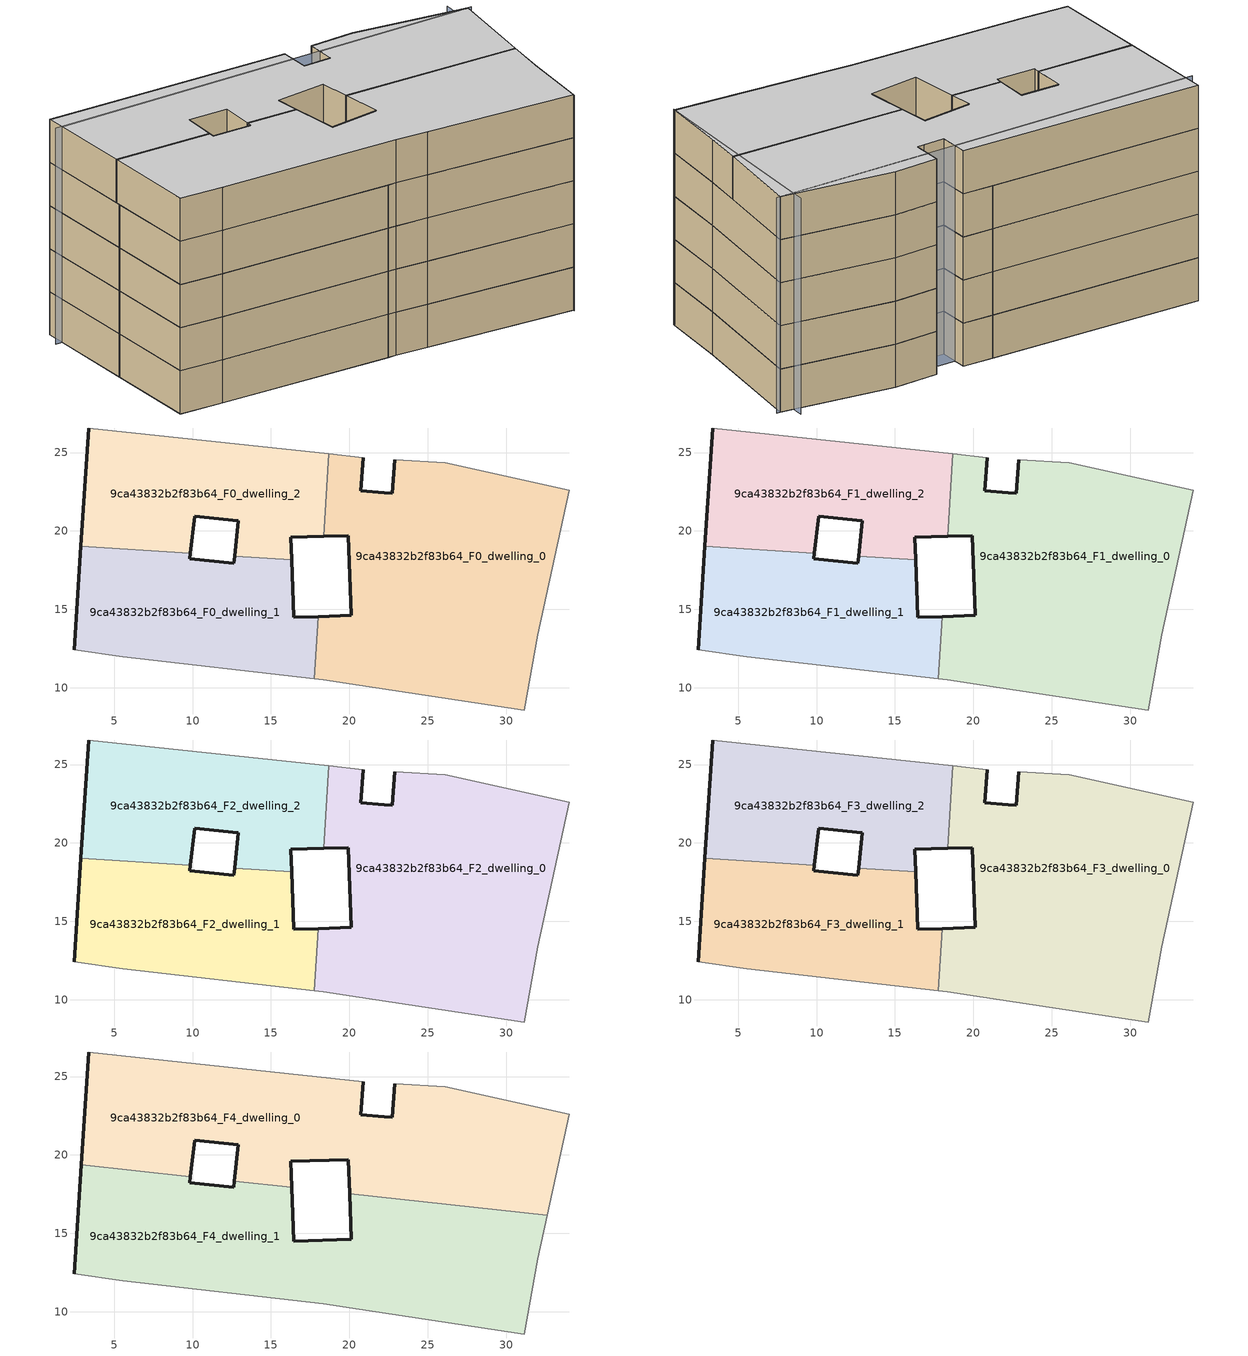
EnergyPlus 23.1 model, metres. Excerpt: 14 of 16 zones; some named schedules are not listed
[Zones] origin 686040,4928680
9ca43832b2f83b64_F0_dwelling_0
 floor ground (EU_floor_Construction): 31.17,8.57 32.02,13.38 34.03,22.59 26.11,24.36 22.9,24.53 22.74,22.41 22.23,22.45 20.72,22.55 20.88,24.67 18.69,24.91 18.36,19.66 19.94,19.71 20.11,14.61 18.03,14.54 17.77,10.57 18.35,10.5 20.64,10.16 z0
 wall outside (EU_wall_Construction): 20.88,24.67 20.72,22.55 22.23,22.45 22.74,22.41 22.9,24.53 / 18.03,14.54 20.11,14.61 19.94,19.71 18.36,19.66 z0:3
 wall to 9ca43832b2f83b64_F0_dwelling_2 (EU_wall_Construction): 18.36,19.66 18.69,24.91 z0:3
 wall adiabatic (EU_wall_Construction): 18.69,24.91 20.88,24.67 / 22.9,24.53 26.11,24.36 34.03,22.59 32.02,13.38 31.17,8.57 20.64,10.16 18.35,10.5 17.77,10.57 z0:3
 wall to 9ca43832b2f83b64_F0_dwelling_1 (EU_wall_Construction): 17.77,10.57 18.03,14.54 z0:3
9ca43832b2f83b64_F0_dwelling_1
 floor ground (EU_floor_Construction): 17.77,10.57 18.03,14.54 16.44,14.49 16.32,18.16 12.68,18.39 12.63,17.93 9.82,18.22 9.86,18.58 2.88,19.03 2.45,12.42 5.53,11.99 z0
 wall outside (EU_wall_Construction): 9.86,18.58 9.82,18.22 12.63,17.93 12.68,18.39 / 16.32,18.16 16.44,14.49 18.03,14.54 / 2.45,12.42 2.88,19.03 z0:3
 wall to 9ca43832b2f83b64_F0_dwelling_2 (EU_wall_Construction): 12.68,18.39 16.32,18.16 / 2.88,19.03 9.86,18.58 z0:3
 wall adiabatic (EU_wall_Construction): 17.77,10.57 5.53,11.99 2.45,12.42 z0:3
9ca43832b2f83b64_F0_dwelling_2
 floor ground (EU_floor_Construction): 18.36,19.66 18.69,24.91 3.37,26.57 2.88,19.03 9.86,18.58 10.13,20.95 12.89,20.66 12.91,20.66 12.68,18.39 16.32,18.16 16.27,19.59 z0
 wall outside (EU_wall_Construction): 18.36,19.66 16.27,19.59 16.32,18.16 / 12.68,18.39 12.91,20.66 12.89,20.66 10.13,20.95 9.86,18.58 / 2.88,19.03 3.37,26.57 z0:3
 wall adiabatic (EU_wall_Construction): 3.37,26.57 18.69,24.91 z0:3
9ca43832b2f83b64_F1_dwelling_0
 floor to 9ca43832b2f83b64_F0_dwelling_0 (EU_floor_Construction): 31.17,8.57 32.02,13.38 34.03,22.59 26.11,24.36 22.9,24.53 22.74,22.41 22.23,22.45 20.72,22.55 20.88,24.67 18.69,24.91 18.36,19.66 19.94,19.71 20.11,14.61 18.03,14.54 17.77,10.57 18.35,10.5 20.64,10.16 z3
 wall outside (EU_wall_Construction): 20.88,24.67 20.72,22.55 22.23,22.45 22.74,22.41 22.9,24.53 / 18.03,14.54 20.11,14.61 19.94,19.71 18.36,19.66 z3:6
 wall to 9ca43832b2f83b64_F1_dwelling_2 (EU_wall_Construction): 18.36,19.66 18.69,24.91 z3:6
 wall adiabatic (EU_wall_Construction): 18.69,24.91 20.88,24.67 / 22.9,24.53 26.11,24.36 34.03,22.59 32.02,13.38 31.17,8.57 20.64,10.16 18.35,10.5 17.77,10.57 z3:6
 wall to 9ca43832b2f83b64_F1_dwelling_1 (EU_wall_Construction): 17.77,10.57 18.03,14.54 z3:6
9ca43832b2f83b64_F1_dwelling_1
 floor to 9ca43832b2f83b64_F0_dwelling_1 (EU_floor_Construction): 17.77,10.57 18.03,14.54 16.44,14.49 16.32,18.16 12.68,18.39 12.63,17.93 9.82,18.22 9.86,18.58 2.88,19.03 2.45,12.42 5.53,11.99 z3
 wall outside (EU_wall_Construction): 9.86,18.58 9.82,18.22 12.63,17.93 12.68,18.39 / 16.32,18.16 16.44,14.49 18.03,14.54 / 2.45,12.42 2.88,19.03 z3:6
 wall to 9ca43832b2f83b64_F1_dwelling_2 (EU_wall_Construction): 12.68,18.39 16.32,18.16 / 2.88,19.03 9.86,18.58 z3:6
 wall adiabatic (EU_wall_Construction): 17.77,10.57 5.53,11.99 2.45,12.42 z3:6
9ca43832b2f83b64_F1_dwelling_2
 floor to 9ca43832b2f83b64_F0_dwelling_2 (EU_floor_Construction): 18.36,19.66 18.69,24.91 3.37,26.57 2.88,19.03 9.86,18.58 10.13,20.95 12.89,20.66 12.91,20.66 12.68,18.39 16.32,18.16 16.27,19.59 z3
 wall outside (EU_wall_Construction): 18.36,19.66 16.27,19.59 16.32,18.16 / 12.68,18.39 12.91,20.66 12.89,20.66 10.13,20.95 9.86,18.58 / 2.88,19.03 3.37,26.57 z3:6
 wall adiabatic (EU_wall_Construction): 3.37,26.57 18.69,24.91 z3:6
9ca43832b2f83b64_F2_dwelling_0
 floor to 9ca43832b2f83b64_F1_dwelling_0 (EU_floor_Construction): 31.17,8.57 32.02,13.38 34.03,22.59 26.11,24.36 22.9,24.53 22.74,22.41 22.23,22.45 20.72,22.55 20.88,24.67 18.69,24.91 18.36,19.66 19.94,19.71 20.11,14.61 18.03,14.54 17.77,10.57 18.35,10.5 20.64,10.16 z6
 wall outside (EU_wall_Construction): 20.88,24.67 20.72,22.55 22.23,22.45 22.74,22.41 22.9,24.53 / 18.03,14.54 20.11,14.61 19.94,19.71 18.36,19.66 z6:9
 wall to 9ca43832b2f83b64_F2_dwelling_2 (EU_wall_Construction): 18.36,19.66 18.69,24.91 z6:9
 wall adiabatic (EU_wall_Construction): 18.69,24.91 20.88,24.67 / 22.9,24.53 26.11,24.36 34.03,22.59 32.02,13.38 31.17,8.57 20.64,10.16 18.35,10.5 17.77,10.57 z6:9
 wall to 9ca43832b2f83b64_F2_dwelling_1 (EU_wall_Construction): 17.77,10.57 18.03,14.54 z6:9
9ca43832b2f83b64_F2_dwelling_1
 floor to 9ca43832b2f83b64_F1_dwelling_1 (EU_floor_Construction): 17.77,10.57 18.03,14.54 16.44,14.49 16.32,18.16 12.68,18.39 12.63,17.93 9.82,18.22 9.86,18.58 2.88,19.03 2.45,12.42 5.53,11.99 z6
 wall outside (EU_wall_Construction): 9.86,18.58 9.82,18.22 12.63,17.93 12.68,18.39 / 16.32,18.16 16.44,14.49 18.03,14.54 / 2.45,12.42 2.88,19.03 z6:9
 wall to 9ca43832b2f83b64_F2_dwelling_2 (EU_wall_Construction): 12.68,18.39 16.32,18.16 / 2.88,19.03 9.86,18.58 z6:9
 wall adiabatic (EU_wall_Construction): 17.77,10.57 5.53,11.99 2.45,12.42 z6:9
9ca43832b2f83b64_F2_dwelling_2
 floor to 9ca43832b2f83b64_F1_dwelling_2 (EU_floor_Construction): 18.36,19.66 18.69,24.91 3.37,26.57 2.88,19.03 9.86,18.58 10.13,20.95 12.89,20.66 12.91,20.66 12.68,18.39 16.32,18.16 16.27,19.59 z6
 wall outside (EU_wall_Construction): 18.36,19.66 16.27,19.59 16.32,18.16 / 12.68,18.39 12.91,20.66 12.89,20.66 10.13,20.95 9.86,18.58 / 2.88,19.03 3.37,26.57 z6:9
 wall adiabatic (EU_wall_Construction): 3.37,26.57 18.69,24.91 z6:9
9ca43832b2f83b64_F3_dwelling_0
 floor to 9ca43832b2f83b64_F2_dwelling_0 (EU_floor_Construction): 31.17,8.57 32.02,13.38 34.03,22.59 26.11,24.36 22.9,24.53 22.74,22.41 22.23,22.45 20.72,22.55 20.88,24.67 18.69,24.91 18.36,19.66 19.94,19.71 20.11,14.61 18.03,14.54 17.77,10.57 18.35,10.5 20.64,10.16 z9
 wall outside (EU_wall_Construction): 20.88,24.67 20.72,22.55 22.23,22.45 22.74,22.41 22.9,24.53 / 18.03,14.54 20.11,14.61 19.94,19.71 18.36,19.66 z9:12
 wall to 9ca43832b2f83b64_F3_dwelling_2 (EU_wall_Construction): 18.36,19.66 18.69,24.91 z9:12
 wall adiabatic (EU_wall_Construction): 18.69,24.91 20.88,24.67 / 22.9,24.53 26.11,24.36 34.03,22.59 32.02,13.38 31.17,8.57 20.64,10.16 18.35,10.5 17.77,10.57 z9:12
 wall to 9ca43832b2f83b64_F3_dwelling_1 (EU_wall_Construction): 17.77,10.57 18.03,14.54 z9:12
9ca43832b2f83b64_F3_dwelling_1
 floor to 9ca43832b2f83b64_F2_dwelling_1 (EU_floor_Construction): 17.77,10.57 18.03,14.54 16.44,14.49 16.32,18.16 12.68,18.39 12.63,17.93 9.82,18.22 9.86,18.58 2.88,19.03 2.45,12.42 5.53,11.99 z9
 wall outside (EU_wall_Construction): 9.86,18.58 9.82,18.22 12.63,17.93 12.68,18.39 / 16.32,18.16 16.44,14.49 18.03,14.54 / 2.45,12.42 2.88,19.03 z9:12
 wall to 9ca43832b2f83b64_F3_dwelling_2 (EU_wall_Construction): 12.68,18.39 16.32,18.16 / 2.88,19.03 9.86,18.58 z9:12
 wall adiabatic (EU_wall_Construction): 17.77,10.57 5.53,11.99 2.45,12.42 z9:12
9ca43832b2f83b64_F3_dwelling_2
 floor to 9ca43832b2f83b64_F2_dwelling_2 (EU_floor_Construction): 18.36,19.66 18.69,24.91 3.37,26.57 2.88,19.03 9.86,18.58 10.13,20.95 12.89,20.66 12.91,20.66 12.68,18.39 16.32,18.16 16.27,19.59 z9
 wall outside (EU_wall_Construction): 18.36,19.66 16.27,19.59 16.32,18.16 / 12.68,18.39 12.91,20.66 12.89,20.66 10.13,20.95 9.86,18.58 / 2.88,19.03 3.37,26.57 z9:12
 wall adiabatic (EU_wall_Construction): 3.37,26.57 18.69,24.91 z9:12
9ca43832b2f83b64_F4_dwelling_0
 floor to 9ca43832b2f83b64_F3_dwelling_0 (EU_floor_Construction): 32.63,16.16 34.03,22.59 26.11,24.36 22.9,24.53 22.74,22.41 22.23,22.45 20.72,22.55 20.88,24.67 18.69,24.91 18.36,19.66 19.94,19.71 20.01,17.52 z12
 floor to 9ca43832b2f83b64_F3_dwelling_2 (EU_floor_Construction): 18.36,19.66 18.69,24.91 3.37,26.57 2.9,19.38 9.87,18.62 10.13,20.95 12.91,20.66 12.68,18.39 16.32,18.16 16.27,19.59 z12
 floor to 9ca43832b2f83b64_F3_dwelling_1 (EU_floor_Construction): 16.33,17.92 16.32,18.16 12.68,18.39 12.67,18.32 z12
 wall outside (EU_wall_Construction): 20.01,17.52 19.94,19.71 16.27,19.59 16.33,17.92 / 12.67,18.32 12.91,20.66 10.13,20.95 9.87,18.62 / 2.9,19.38 3.37,26.57 / 20.88,24.67 20.72,22.55 22.23,22.45 22.74,22.41 22.9,24.53 z12:15
 wall adiabatic (EU_wall_Construction): 22.9,24.53 26.11,24.36 34.03,22.59 32.63,16.16 / 3.37,26.57 20.88,24.67 z12:15
 wall to 9ca43832b2f83b64_F4_dwelling_1 (EU_wall_Construction): 32.63,16.16 20.01,17.52 / 16.33,17.92 12.67,18.32 / 9.87,18.62 2.9,19.38 z12:15
 ceiling to 9ca43832b2f83b64_F5_dwelling_0 (EU_floor_Construction): 34.03,22.59 32.63,16.16 20.01,17.52 19.94,19.71 16.27,19.59 16.33,17.92 12.67,18.32 12.91,20.66 10.13,20.95 9.87,18.62 2.9,19.38 3.37,26.57 20.88,24.67 20.72,22.55 22.23,22.45 22.74,22.41 22.9,24.53 26.11,24.36 z15
9ca43832b2f83b64_F4_dwelling_1
 floor to 9ca43832b2f83b64_F3_dwelling_1 (EU_floor_Construction): 17.77,10.57 18.03,14.54 16.44,14.49 16.33,17.92 12.67,18.32 12.63,17.93 9.82,18.22 9.86,18.58 2.88,19.02 2.45,12.42 5.53,11.99 z12
 floor to 9ca43832b2f83b64_F3_dwelling_0 (EU_floor_Construction): 31.17,8.57 32.02,13.38 32.63,16.16 20.01,17.52 20.11,14.61 18.03,14.54 17.77,10.57 18.35,10.5 20.64,10.16 z12
 floor to 9ca43832b2f83b64_F3_dwelling_2 (EU_floor_Construction): 9.86,18.58 9.87,18.62 2.9,19.38 2.88,19.02 z12
 wall outside (EU_wall_Construction): 9.87,18.62 9.82,18.22 12.63,17.93 12.67,18.32 / 16.33,17.92 16.44,14.49 20.11,14.61 20.01,17.52 / 2.45,12.42 2.9,19.38 z12:15
 wall adiabatic (EU_wall_Construction): 32.63,16.16 32.02,13.38 31.17,8.57 20.64,10.16 18.35,10.5 5.53,11.99 2.45,12.42 z12:15
 ceiling to 9ca43832b2f83b64_F5_dwelling_1 (EU_floor_Construction): 32.63,16.16 32.02,13.38 31.17,8.57 20.64,10.16 18.35,10.5 5.53,11.99 2.45,12.42 2.9,19.38 9.87,18.62 9.82,18.22 12.63,17.93 12.67,18.32 16.33,17.92 16.44,14.49 20.11,14.61 20.01,17.52 z15
shading: 31.16,8.47 33.19,23.61 / 34.28,22.57 2.83,25.27 z0:15
[Building]
EU S2 Campaign: North Axis=0; Terrain=City; Solar Distribution=FullExterior
[Site:Location]
Bologna: Latitude=44.5; Longitude=11.25; Time Zone=1; Elevation=37
[SizingPeriod:WeatherFileDays]
AnnualSizingPeriod: Begin Month=1; Begin Day of Month=1; End Month=12; End Day of Month=31; Day of Week for Start Day=Monday; Use Weather File Daylight Saving Period=No; Use Weather File Rain and Snow Indicators=No
[MATERIAL]
EU_InternalMass_Material: Roughness=MediumRough; Thickness=0.1; Conductivity=1; Density=1800; Specific Heat=900; Thermal Absorptance=0.9; Solar Absorptance=0.7; Visible Absorptance=0.7
[MATERIAL:NOMASS] Roughness=MediumRough; Thermal Absorptance=0.9; Solar Absorptance=0.7; Visible Absorptance=0.7
Name | Thermal Resistance
EU_wall_NoMass | 0.905828
EU_floor_NoMass | 0.67114
[CONSTRUCTION]
EU_wall_Construction: EU_wall_NoMass
EU_floor_Construction: EU_floor_NoMass
EU_InternalMass_Construction: EU_InternalMass_Material
[ZONE] Type=1; Multiplier=1; Ceiling Height=autocalculate; Floor Area=autocalculate; Part of Total Floor Area=Yes
Name | Volume
9ca43832b2f83b64_F0_dwelling_0; 9ca43832b2f83b64_F1_dwelling_0; 9ca43832b2f83b64_F2_dwelling_0; 9ca43832b2f83b64_F3_dwelling_0 | 591.357
9ca43832b2f83b64_F4_dwelling_0 | 600.532
9ca43832b2f83b64_F0_dwelling_1; 9ca43832b2f83b64_F1_dwelling_1; 9ca43832b2f83b64_F2_dwelling_1; 9ca43832b2f83b64_F3_dwelling_1 | 304.846
9ca43832b2f83b64_F4_dwelling_1 | 600.508
9ca43832b2f83b64_F0_dwelling_2; 9ca43832b2f83b64_F1_dwelling_2; 9ca43832b2f83b64_F2_dwelling_2; 9ca43832b2f83b64_F3_dwelling_2 | 304.839
[INTERNALMASS] Construction=EU_InternalMass_Construction
Name | Zone or ZoneList | Surface Area
9ca43832b2f83b64_F0_dwelling_0_EU_InternalMass | 9ca43832b2f83b64_F0_dwelling_0 | 197.118
9ca43832b2f83b64_F0_dwelling_1_EU_InternalMass | 9ca43832b2f83b64_F0_dwelling_1 | 101.616
9ca43832b2f83b64_F0_dwelling_2_EU_InternalMass | 9ca43832b2f83b64_F0_dwelling_2 | 101.615
9ca43832b2f83b64_F1_dwelling_0_EU_InternalMass | 9ca43832b2f83b64_F1_dwelling_0 | 197.118
9ca43832b2f83b64_F1_dwelling_1_EU_InternalMass | 9ca43832b2f83b64_F1_dwelling_1 | 101.616
9ca43832b2f83b64_F1_dwelling_2_EU_InternalMass | 9ca43832b2f83b64_F1_dwelling_2 | 101.615
9ca43832b2f83b64_F2_dwelling_0_EU_InternalMass | 9ca43832b2f83b64_F2_dwelling_0 | 197.118
9ca43832b2f83b64_F2_dwelling_1_EU_InternalMass | 9ca43832b2f83b64_F2_dwelling_1 | 101.616
9ca43832b2f83b64_F2_dwelling_2_EU_InternalMass | 9ca43832b2f83b64_F2_dwelling_2 | 101.615
9ca43832b2f83b64_F3_dwelling_0_EU_InternalMass | 9ca43832b2f83b64_F3_dwelling_0 | 197.118
9ca43832b2f83b64_F3_dwelling_1_EU_InternalMass | 9ca43832b2f83b64_F3_dwelling_1 | 101.616
9ca43832b2f83b64_F3_dwelling_2_EU_InternalMass | 9ca43832b2f83b64_F3_dwelling_2 | 101.615
9ca43832b2f83b64_F4_dwelling_0_EU_InternalMass | 9ca43832b2f83b64_F4_dwelling_0 | 200.177
9ca43832b2f83b64_F4_dwelling_1_EU_InternalMass | 9ca43832b2f83b64_F4_dwelling_1 | 200.169
[OTHEREQUIPMENT] Fuel Type=Electricity; Design Level Calculation Method=Watts/Area; Power per Zone Floor Area=1; Fraction Latent=0; Fraction Radiant=0; Fraction Lost=0; Carbon Dioxide Generation Rate=0; EndUse Subcategory=EU_Step8_InternalGains
Name | Zone or ZoneList or Space or SpaceList | Schedule
EU_Step8_InternalGain_9ca43832b2f83b64_F0_dwelling_0_f000 | 9ca43832b2f83b64_F0_dwelling_0 | EU_Step8_GainSchedule_9ca43832b2f83b64_F0_dwelling_0_f000
EU_Step8_InternalGain_9ca43832b2f83b64_F0_dwelling_1_f000 | 9ca43832b2f83b64_F0_dwelling_1 | EU_Step8_GainSchedule_9ca43832b2f83b64_F0_dwelling_1_f000
EU_Step8_InternalGain_9ca43832b2f83b64_F0_dwelling_2_f000 | 9ca43832b2f83b64_F0_dwelling_2 | EU_Step8_GainSchedule_9ca43832b2f83b64_F0_dwelling_2_f000
EU_Step8_InternalGain_9ca43832b2f83b64_F1_dwelling_0_f000 | 9ca43832b2f83b64_F1_dwelling_0 | EU_Step8_GainSchedule_9ca43832b2f83b64_F1_dwelling_0_f000
EU_Step8_InternalGain_9ca43832b2f83b64_F1_dwelling_1_f000 | 9ca43832b2f83b64_F1_dwelling_1 | EU_Step8_GainSchedule_9ca43832b2f83b64_F1_dwelling_1_f000
EU_Step8_InternalGain_9ca43832b2f83b64_F1_dwelling_2_f000 | 9ca43832b2f83b64_F1_dwelling_2 | EU_Step8_GainSchedule_9ca43832b2f83b64_F1_dwelling_2_f000
EU_Step8_InternalGain_9ca43832b2f83b64_F2_dwelling_0_f000 | 9ca43832b2f83b64_F2_dwelling_0 | EU_Step8_GainSchedule_9ca43832b2f83b64_F2_dwelling_0_f000
EU_Step8_InternalGain_9ca43832b2f83b64_F2_dwelling_1_f000 | 9ca43832b2f83b64_F2_dwelling_1 | EU_Step8_GainSchedule_9ca43832b2f83b64_F2_dwelling_1_f000
EU_Step8_InternalGain_9ca43832b2f83b64_F2_dwelling_2_f000 | 9ca43832b2f83b64_F2_dwelling_2 | EU_Step8_GainSchedule_9ca43832b2f83b64_F2_dwelling_2_f000
EU_Step8_InternalGain_9ca43832b2f83b64_F3_dwelling_0_f000 | 9ca43832b2f83b64_F3_dwelling_0 | EU_Step8_GainSchedule_9ca43832b2f83b64_F3_dwelling_0_f000
EU_Step8_InternalGain_9ca43832b2f83b64_F3_dwelling_1_f000 | 9ca43832b2f83b64_F3_dwelling_1 | EU_Step8_GainSchedule_9ca43832b2f83b64_F3_dwelling_1_f000
EU_Step8_InternalGain_9ca43832b2f83b64_F3_dwelling_2_f000 | 9ca43832b2f83b64_F3_dwelling_2 | EU_Step8_GainSchedule_9ca43832b2f83b64_F3_dwelling_2_f000
EU_Step8_InternalGain_9ca43832b2f83b64_F4_dwelling_0_f000 | 9ca43832b2f83b64_F4_dwelling_0 | EU_Step8_GainSchedule_9ca43832b2f83b64_F4_dwelling_0_f000
EU_Step8_InternalGain_9ca43832b2f83b64_F4_dwelling_1_f000 | 9ca43832b2f83b64_F4_dwelling_1 | EU_Step8_GainSchedule_9ca43832b2f83b64_F4_dwelling_1_f000
[ZONEVENTILATION:DESIGNFLOWRATE] Schedule=EU_AlwaysOn; Design Flow Rate Calculation Method=AirChanges/Hour; Air Changes per Hour=0.73129; Ventilation Type=Natural; Fan Pressure Rise=0; Fan Total Efficiency=1; Constant Term Coefficient=1; Temperature Term Coefficient=0; Velocity Term Coefficient=0; Velocity Squared Term Coefficient=0; Minimum Indoor Temperature=-100; Maximum Indoor Temperature=100; Delta Temperature=-100; Minimum Outdoor Temperature=-100; Maximum Outdoor Temperature=100; Maximum Wind Speed=40
Name | Zone or ZoneList or Space or SpaceList
EU_ConstantAir_9ca43832b2f83b64_F0_dwelling_0 | 9ca43832b2f83b64_F0_dwelling_0
EU_ConstantAir_9ca43832b2f83b64_F0_dwelling_1 | 9ca43832b2f83b64_F0_dwelling_1
EU_ConstantAir_9ca43832b2f83b64_F0_dwelling_2 | 9ca43832b2f83b64_F0_dwelling_2
EU_ConstantAir_9ca43832b2f83b64_F1_dwelling_0 | 9ca43832b2f83b64_F1_dwelling_0
EU_ConstantAir_9ca43832b2f83b64_F1_dwelling_1 | 9ca43832b2f83b64_F1_dwelling_1
EU_ConstantAir_9ca43832b2f83b64_F1_dwelling_2 | 9ca43832b2f83b64_F1_dwelling_2
EU_ConstantAir_9ca43832b2f83b64_F2_dwelling_0 | 9ca43832b2f83b64_F2_dwelling_0
EU_ConstantAir_9ca43832b2f83b64_F2_dwelling_1 | 9ca43832b2f83b64_F2_dwelling_1
EU_ConstantAir_9ca43832b2f83b64_F2_dwelling_2 | 9ca43832b2f83b64_F2_dwelling_2
EU_ConstantAir_9ca43832b2f83b64_F3_dwelling_0 | 9ca43832b2f83b64_F3_dwelling_0
EU_ConstantAir_9ca43832b2f83b64_F3_dwelling_1 | 9ca43832b2f83b64_F3_dwelling_1
EU_ConstantAir_9ca43832b2f83b64_F3_dwelling_2 | 9ca43832b2f83b64_F3_dwelling_2
EU_ConstantAir_9ca43832b2f83b64_F4_dwelling_0 | 9ca43832b2f83b64_F4_dwelling_0
EU_ConstantAir_9ca43832b2f83b64_F4_dwelling_1 | 9ca43832b2f83b64_F4_dwelling_1
[HVACTEMPLATE:THERMOSTAT]
EU_HeatOnly_9ca43832b2f83b64_F0_dwelling_0: Constant Heating Setpoint=20; Constant Cooling Setpoint=50
